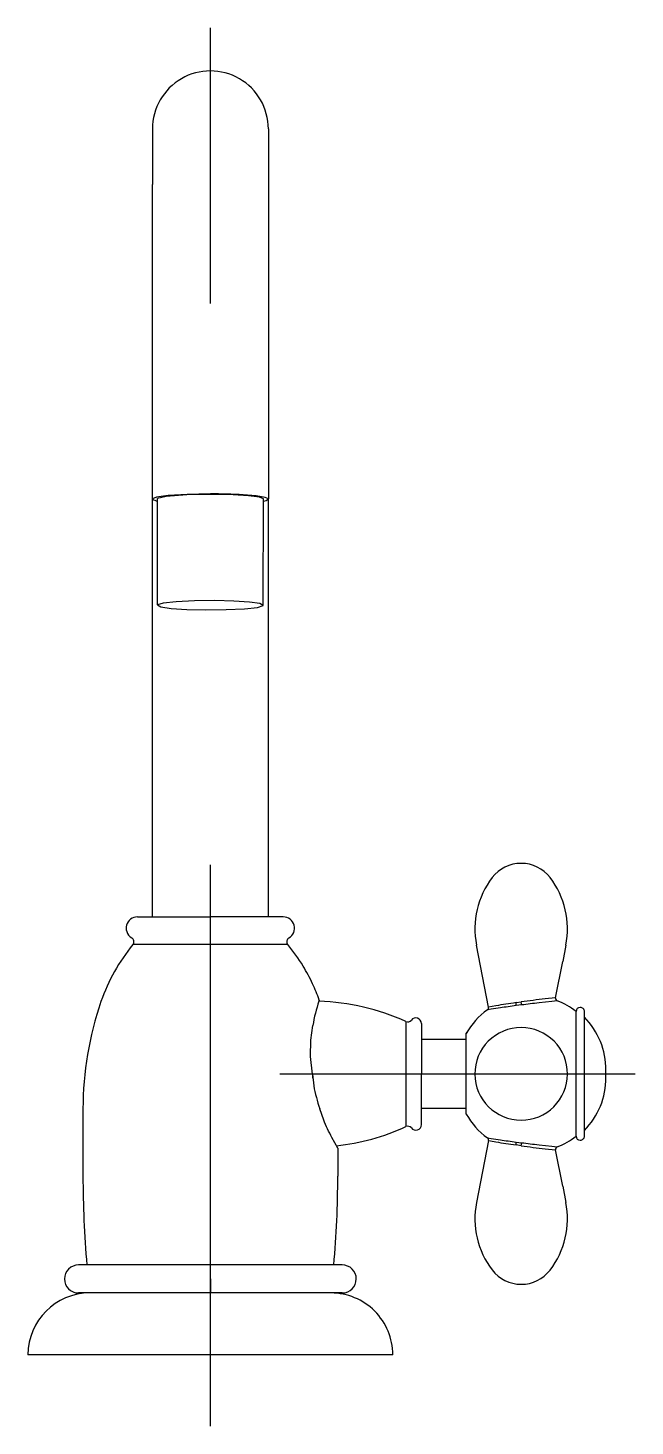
# Model space of a CAD drawing. Extents: x 77.387 to 77.495, y 0.003 to 0.252.
import ezdxf

# ---------------------------------------------------------------- set-up
doc = ezdxf.new("R2010")
doc.units = 0
doc.header["$LTSCALE"] = 0.2
doc.header["$MEASUREMENT"] = 0
doc.linetypes.add('AXES', pattern=[0.54, 0.3, -0.08, 0.08, -0.08])
doc.linetypes.add('CONTINU', pattern=[0])
doc.layers.get('0').update_dxf_attribs({"linetype": 'CONTINUOUS'})
doc.layers.add('DECA_EIXOS', color=5, linetype='AXES')

msp = doc.modelspace()

# ---------------------------------------------------------------- linework, layer by layer
at = {"linetype": 'CONTINU'}
for points in [[(77.42962, 0.23388, 1.000068), (77.40897, 0.23388)], [(77.40897, 0.16794, 0.079157), (77.40988, 0.16756)], [(77.42962, 0.16794), (77.42905, 0.16823), (77.42748, 0.16848), (77.42516, 0.16868, 0.014543), (77.41929, 0.16884)], [(77.47467, 0.10302, 0.233515), (77.4695, 0.10047)], [(77.47983, 0.10047, 0.233495), (77.47467, 0.10302)], [(77.4695, 0.10047, 0.214936), (77.4667, 0.08847)], [(77.48263, 0.08845, 0.215514), (77.47983, 0.10047)], [(77.40629, 0.09347, 0.338687), (77.40436, 0.09199)], [(77.43422, 0.09199, 0.338687), (77.43229, 0.09347)], [(77.40436, 0.09199, 0.148041), (77.40438, 0.09087)], [(77.40438, 0.09087, 0.186658), (77.40528, 0.08974)], [(77.40566, 0.08922, 0.219981), (77.40528, 0.08974)], [(77.4333, 0.08975, 0.220935), (77.43292, 0.08919)], [(77.4333, 0.08975, 0.338698), (77.43422, 0.09199)], [(77.40549, 0.08854, 0.089933), (77.3998, 0.0784)], [(77.40549, 0.08854, 0.230038), (77.40566, 0.08922)], [(77.43292, 0.08919, 0.220417), (77.43309, 0.08854)], [(77.43581, 0.08472, 0.036073), (77.43309, 0.08854)], [(77.4375, 0.08157, 0.027418), (77.43581, 0.08472)], [(77.43869, 0.07867, 0.024078), (77.4375, 0.08157)], [(77.3998, 0.0784, 0.08277), (77.39659, 0.05928)], [(77.43862, 0.07845, 0.035659), (77.43754, 0.07413)], [(77.45413, 0.07483, 0.10052), (77.43862, 0.07845)], [(77.46866, 0.07691, 0.293369), (77.46886, 0.07741)], [(77.47375, 0.0782, 0.005863), (77.47017, 0.07764)], [(77.47377, 0.07767, 0.003781), (77.47096, 0.07727)], [(77.47377, 0.07767, 0.067811), (77.47375, 0.0782)], [(77.47895, 0.07887, 0.005493), (77.47467, 0.07833)], [(77.47473, 0.07779, 0.018338), (77.47467, 0.07833)], [(77.47785, 0.07817, 0.003457), (77.47473, 0.07779)], [(77.4808, 0.07908, 0.365776), (77.48111, 0.07852)], [(77.48444, 0.07664, 0.072734), (77.48111, 0.07852)], [(77.48519, 0.07735, 0.396736), (77.48444, 0.07664)], [(77.48594, 0.0766, 0.414214), (77.48519, 0.07735)], [(77.45413, 0.07483, 0.351966), (77.4551, 0.07508)], [(77.45621, 0.07542, 0.321982), (77.4551, 0.07508)], [(77.45689, 0.07447, 0.321999), (77.45621, 0.07542)], [(77.46866, 0.07691, 0.108059), (77.46489, 0.07272)], [(77.48978, 0.06619, 0.195854), (77.48594, 0.07562)], [(77.47467, 0.07377, 0.415919), (77.46642, 0.06547)], [(77.48292, 0.06547, 0.41592), (77.47467, 0.07377)], [(77.43746, 0.06547), (77.4377, 0.06338, 0.027725), (77.43877, 0.05928)], [(77.46642, 0.06547, 0.414212), (77.47467, 0.05727)], [(77.47467, 0.05727, 0.414214), (77.48292, 0.06547)], [(77.48594, 0.05542, 0.195979), (77.48978, 0.06486)], [(77.44095, 0.05416, -0.023877), (77.43949, 0.05729), (77.43877, 0.05928)], [(77.46489, 0.05832, 0.107981), (77.46866, 0.05413)], [(77.44174, 0.0527, 0.080789), (77.45413, 0.05611)], [(77.4551, 0.05587, 0.351534), (77.45413, 0.05611)], [(77.4551, 0.05587, 0.321788), (77.45621, 0.05552)], [(77.45621, 0.05552, 0.322654), (77.45689, 0.05647)], [(77.46886, 0.05362, 0.294665), (77.46866, 0.05413)], [(77.46886, 0.05362, 0.005951), (77.47017, 0.05339)], [(77.47017, 0.05339, 0.00634), (77.47375, 0.05284)], [(77.47096, 0.05376, 0.004099), (77.47377, 0.05337)], [(77.47375, 0.05284, 0.067812), (77.47377, 0.05337)], [(77.47467, 0.05271, 0.008411), (77.47473, 0.05325)], [(77.47467, 0.05271, 0.005658), (77.47895, 0.05216)], [(77.47473, 0.05325, 0.003559), (77.47785, 0.05287)], [(77.48111, 0.05252, 0.364504), (77.4808, 0.05196)], [(77.48111, 0.05252, 0.072768), (77.48444, 0.05439)], [(77.48444, 0.05439, 0.396374), (77.48519, 0.05369)], [(77.48519, 0.05369, 0.415291), (77.48594, 0.05444)], [(77.39659, 0.04735, 0.022221), (77.39729, 0.03147)], [(77.44129, 0.03147, 0.022134), (77.44199, 0.04728)], [(77.4667, 0.04257, 0.214928), (77.4695, 0.03057)], [(77.47982, 0.03056, 0.215419), (77.48263, 0.04259)], [(77.39579, 0.03147, 0.414222), (77.39329, 0.02897)], [(77.44529, 0.02897, 0.414228), (77.44279, 0.03147)], [(77.4695, 0.03057, 0.233503), (77.47467, 0.02802)], [(77.47467, 0.02802, 0.233468), (77.47982, 0.03056)], [(77.39329, 0.02897, 0.414205), (77.39579, 0.02647)], [(77.44279, 0.02647, 0.414199), (77.44529, 0.02897)], [(77.39779, 0.02647, 0.414207), (77.38679, 0.01547)], [(77.45179, 0.01547, 0.414229), (77.44079, 0.02647)]]:
    msp.add_lwpolyline(points, format="xyb", dxfattribs=at)
for points in [[(77.40897, 0.23388), (77.40897, 0.22398)], [(77.42962, 0.23388), (77.42962, 0.18347)], [(77.40897, 0.18347), (77.40897, 0.22398)], [(77.40897, 0.17866), (77.40897, 0.18347)], [(77.40897, 0.16794), (77.40897, 0.18347)], [(77.42962, 0.18347), (77.42962, 0.16794)], [(77.41929, 0.16884), (77.41513, 0.16876), (77.4118, 0.16856), (77.40968, 0.16827), (77.40897, 0.16794)], [(77.40897, 0.09347), (77.40897, 0.16794)], [(77.42011, 0.16876), (77.41509, 0.16867), (77.41144, 0.16839), (77.40988, 0.16801)], [(77.40988, 0.14908), (77.40988, 0.16801)], [(77.42874, 0.16794), (77.42803, 0.16825), (77.42611, 0.16851), (77.42334, 0.16868), (77.42011, 0.16876)], [(77.4287, 0.14894), (77.42874, 0.16794)], [(77.42874, 0.16757), (77.42923, 0.16769), (77.42962, 0.16794)], [(77.42962, 0.09347), (77.42962, 0.16794)], [(77.42011, 0.14983), (77.41645, 0.14979), (77.41322, 0.14964), (77.41091, 0.14939), (77.40988, 0.14908)], [(77.4287, 0.14894), (77.42809, 0.14931), (77.42626, 0.14957), (77.42347, 0.14975), (77.42011, 0.14983)], [(77.40988, 0.14908), (77.41049, 0.14871), (77.41233, 0.14845), (77.41511, 0.14827), (77.41847, 0.14819)], [(77.41847, 0.14819), (77.42213, 0.14822), (77.42536, 0.14838), (77.42767, 0.14863), (77.4287, 0.14894)], [(77.40629, 0.09347), (77.41929, 0.09347)], [(77.43229, 0.09347), (77.41929, 0.09347)], [(77.41929, 0.08854), (77.40549, 0.08854)], [(77.43309, 0.08854), (77.41929, 0.08854)], [(77.46886, 0.07741), (77.4667, 0.08847)], [(77.48263, 0.08845), (77.48207, 0.08556)], [(77.4808, 0.07908), (77.48207, 0.08556)], [(77.43869, 0.07867), (77.43862, 0.07845)], [(77.47017, 0.07764), (77.46886, 0.07741)], [(77.47096, 0.07727), (77.4693, 0.07702)], [(77.47375, 0.0782), (77.47467, 0.07833)], [(77.47473, 0.07779), (77.47377, 0.07767)], [(77.48013, 0.07842), (77.47785, 0.07817)], [(77.4808, 0.07908), (77.47895, 0.07887)], [(77.48111, 0.07852), (77.48013, 0.07842)], [(77.45413, 0.07483), (77.45413, 0.06547)], [(77.4693, 0.07702), (77.46866, 0.07691)], [(77.48444, 0.07339), (77.48444, 0.07664)], [(77.48594, 0.06552), (77.48594, 0.0766)], [(77.43746, 0.06547), (77.43711, 0.06859), (77.4372, 0.07154), (77.43754, 0.07413)], [(77.45689, 0.07447), (77.45689, 0.06547)], [(77.46489, 0.07272), (77.46503, 0.07295)], [(77.46489, 0.07061), (77.46489, 0.07272)], [(77.48444, 0.06552), (77.48444, 0.07339)], [(77.45689, 0.07172), (77.46489, 0.07172)], [(77.46489, 0.06547), (77.46489, 0.07061)], [(77.43746, 0.06547), (77.43746, 0.06475)], [(77.45413, 0.06547), (77.45413, 0.05611)], [(77.45689, 0.06547), (77.45621, 0.06547)], [(77.45689, 0.05647), (77.45689, 0.06547)], [(77.46489, 0.06043), (77.46489, 0.06547)], [(77.48444, 0.05765), (77.48444, 0.06552)], [(77.48594, 0.05444), (77.48594, 0.06552)], [(77.48978, 0.06547), (77.48978, 0.06619)], [(77.48978, 0.06486), (77.48978, 0.06547)], [(77.46489, 0.05832), (77.46489, 0.06043)], [(77.39659, 0.05928), (77.39659, 0.04735)], [(77.46489, 0.05932), (77.45689, 0.05932)], [(77.48444, 0.05439), (77.48444, 0.05765)], [(77.44199, 0.05227), (77.44095, 0.05416)], [(77.46886, 0.05362), (77.4667, 0.04257)], [(77.46866, 0.05413), (77.4693, 0.05402)], [(77.4693, 0.05402), (77.47096, 0.05376)], [(77.47467, 0.05271), (77.47375, 0.05284)], [(77.47377, 0.05337), (77.47473, 0.05325)], [(77.47785, 0.05287), (77.48013, 0.05262)], [(77.48013, 0.05262), (77.48111, 0.05252)], [(77.44199, 0.05227), (77.44199, 0.04728)], [(77.47895, 0.05216), (77.4808, 0.05196)], [(77.48207, 0.04548), (77.4808, 0.05196)], [(77.48207, 0.04548), (77.48263, 0.04259)], [(77.41929, 0.03147), (77.39579, 0.03147)], [(77.44279, 0.03147), (77.41929, 0.03147)], [(77.41929, 0.02897), (77.41929, 0.02647)], [(77.41929, 0.02647), (77.39579, 0.02647)], [(77.44279, 0.02647), (77.41929, 0.02647)], [(77.41929, 0.01547), (77.38679, 0.01547)], [(77.45179, 0.01547), (77.41929, 0.01547)]]:
    msp.add_lwpolyline(points, dxfattribs=at)
at = {"layer": 'DECA_EIXOS'}
for points in [[(77.41929, 0.00277), (77.41929, 0.25186)], [(77.49496, 0.06547), (77.43168, 0.06547)]]:
    msp.add_lwpolyline(points, dxfattribs=at)

doc.saveas('drawing.dxf')
